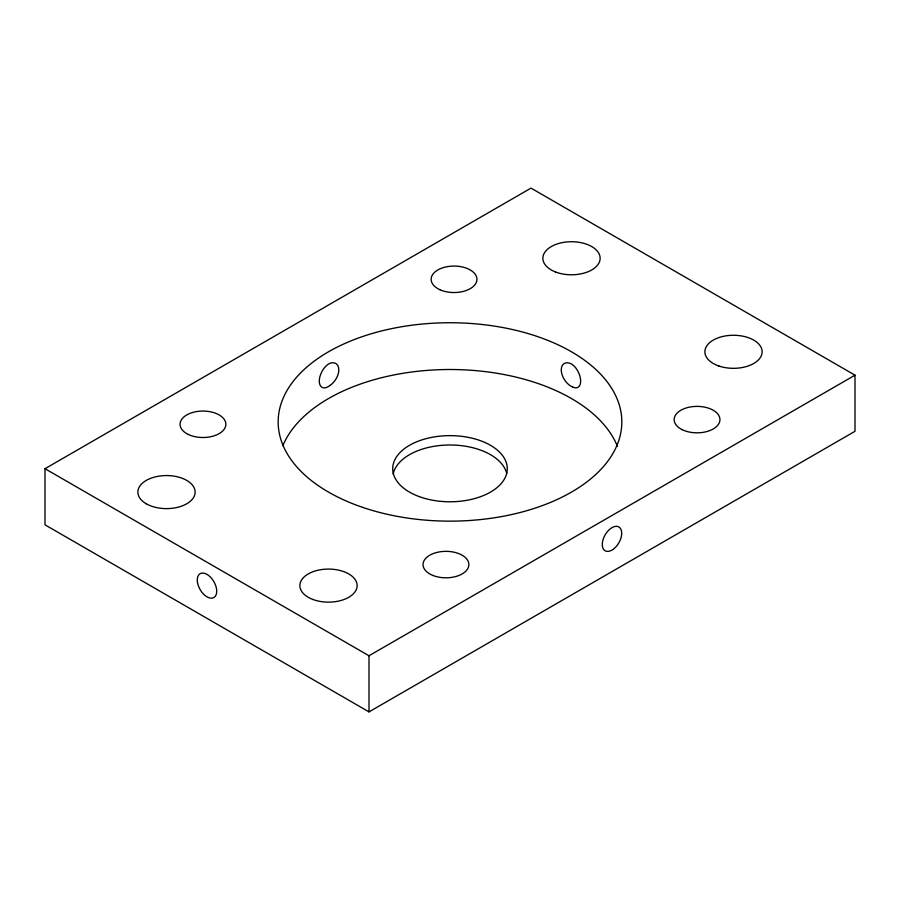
<?xml version="1.0" encoding="UTF-8"?>
<svg xmlns="http://www.w3.org/2000/svg" width="900" height="900" viewBox="0 0 900 900"><rect width="100%" height="100%" fill="white"/><g stroke="black" fill="none" stroke-linecap="round" stroke-linejoin="round"><path stroke-width="1.35" d="M45 468.709L531 188.111L855 375.176L855 431.291L369 711.889L45 524.824L45 468.709L369 655.762L855 375.176M369 655.762L369 711.889M282.87 445.68A171.833 99.203 0 0 1 450.619 369.506A171.833 99.203 0 0 1 617.423 446.377M393.142 474.053A57.274 33.064 0 0 1 449.449 444.994A57.274 33.064 0 0 1 506.711 473.434M329.704 385.582L329.344 385.897A13.748 7.56 -62.2 0 1 319.32 382.016A13.748 7.56 -62.2 0 1 327.78 364.522L330.255 363.161A13.748 8.449 -56.6 0 1 338.76 368.955A13.748 8.449 -56.6 0 1 331.954 383.918L329.704 385.582M572.692 386.933L570.814 386.089A13.748 8.303 57.7 0 1 561.285 369.18A13.748 8.303 57.7 0 1 572.062 364.331L574.459 366.39A13.748 7.402 63.2 0 1 580.635 381.791A13.748 7.402 63.2 0 1 573.379 387.326L572.692 386.933M555.469 271.957A28.643 16.537 0 0 0 600.064 259.436A28.643 16.537 0 0 0 558.967 243.394A28.643 16.537 0 0 0 555.469 271.957M718.841 365.996A28.643 16.537 0 0 0 762.131 352.024A28.643 16.537 0 0 0 719.528 337.365A28.643 16.537 0 0 0 718.841 365.996M146.25 503.775A28.643 16.537 0 0 0 194.164 496.373A28.643 16.537 0 0 0 159.086 476.123A28.643 16.537 0 0 0 146.25 503.775M312.874 599.467A28.643 16.537 0 0 0 357.098 586.508A28.643 16.537 0 0 0 315.54 570.87A28.643 16.537 0 0 0 312.874 599.467M439.864 289.699A22.905 13.23 0 0 0 476.719 281.205A22.905 13.23 0 0 0 445.556 267.019A22.905 13.23 0 0 0 439.864 289.699M188.359 434.475A22.905 13.23 0 0 0 225.54 426.476A22.905 13.23 0 0 0 194.951 411.885A22.905 13.23 0 0 0 188.359 434.475M682.133 429.637A22.905 13.23 0 0 0 719.561 422.044A22.905 13.23 0 0 0 689.456 407.126A22.905 13.23 0 0 0 682.133 429.637M432.979 575.483A22.905 13.23 0 0 0 468.787 565.605A22.905 13.23 0 0 0 436.084 552.634A22.905 13.23 0 0 0 432.979 575.483M362.621 507.364A171.833 99.203 0 0 0 621.821 422.921A171.833 99.203 0 0 0 365.558 335.543A171.833 99.203 0 0 0 362.621 507.364M612.821 549.562A13.748 7.931 -60 0 0 619.976 527.839A13.748 7.931 -60 0 0 603.202 539.168A13.748 7.931 -60 0 0 612.821 549.562M197.471 582.356A13.748 7.931 60 0 0 213.446 597.746A13.748 7.931 60 0 0 210.083 576.754A13.748 7.931 60 0 0 197.471 582.356M419.074 496.541A57.274 33.064 0 0 0 507.218 470.25A57.274 33.064 0 0 0 423.709 439.324A57.274 33.064 0 0 0 419.074 496.541"/></g></svg>
